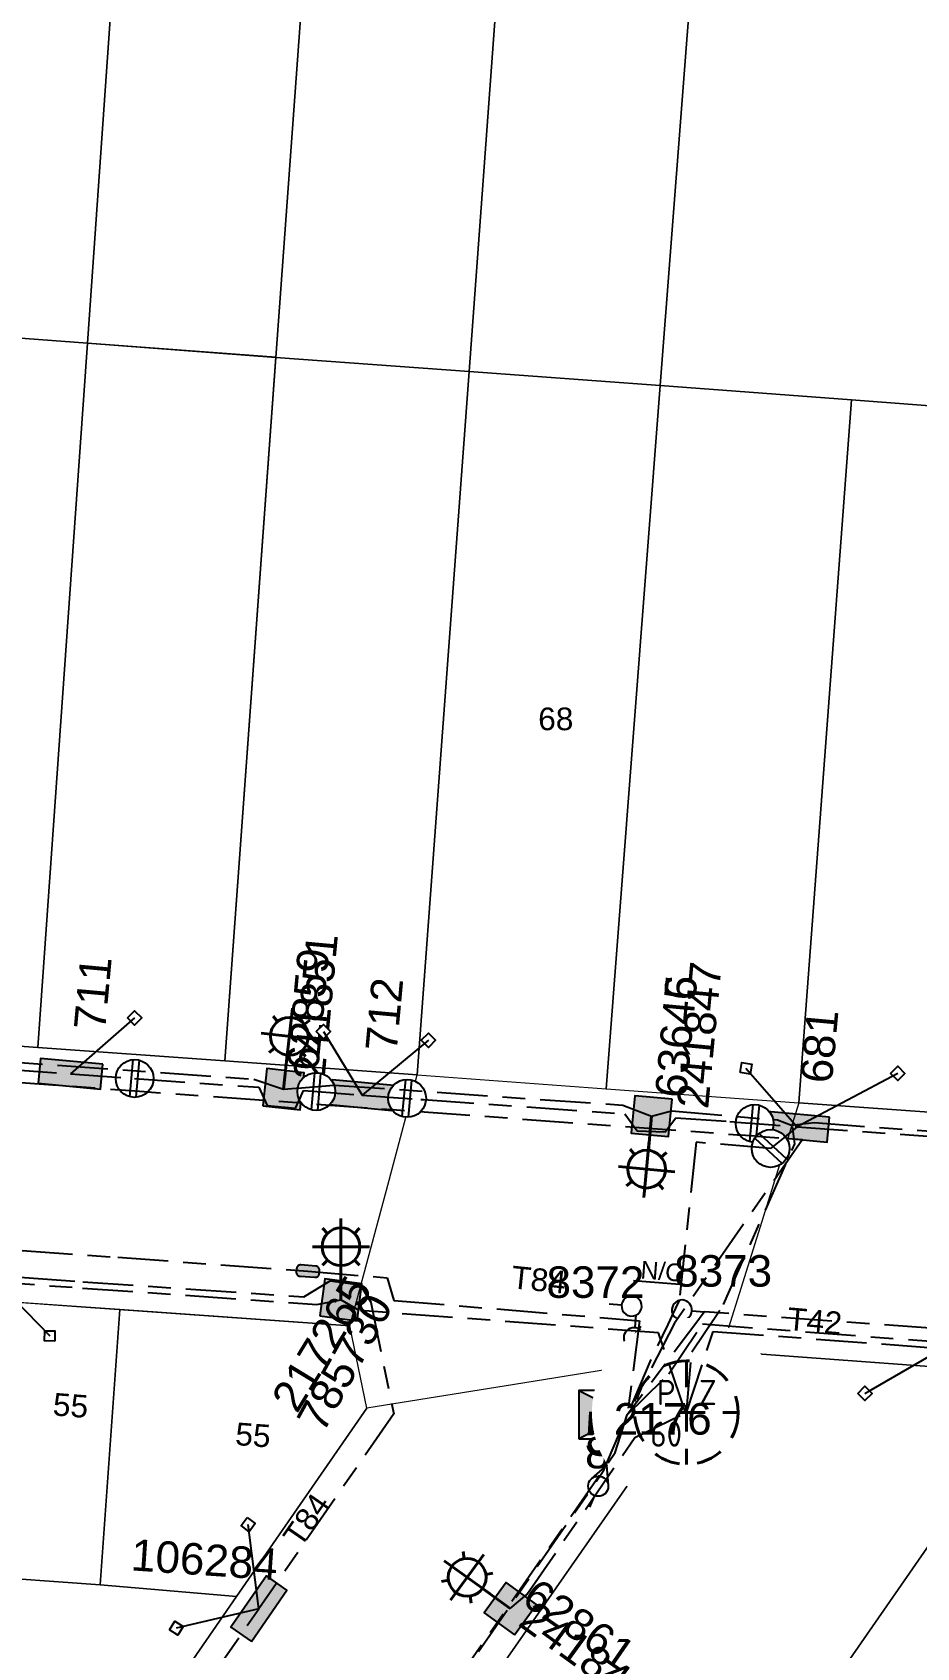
# Model space of a CAD drawing. Header units: metres. Extents: x 309980 to 311407, y 6249141 to 6251386.
# Drawn here: x 310479.3 to 310549.5, y 6249962 to 6250090.3 of the extents above; entities that cross this region are included whole.
import ezdxf
from ezdxf.enums import TextEntityAlignment as Align

# ---------------------------------------------------------------- set-up
doc = ezdxf.new("R2010")
doc.units = ezdxf.units.M
doc.linetypes.add('Cable Exist UG', pattern=[8.2, 4, -1.2, 1.8, -1.2])
doc.linetypes.add('Dash', pattern=[5, 3, -2])
doc.layers.get('0').update_dxf_attribs({"color": 6})
for name, color, linetype, lineweight in [('Cadastre Buildings_SP_EXT', 9, 'Continuous', 5), ('Cadastre Land Parcels_SP_EXT', 9, 'Continuous', 5), ('Cadastre Roads_SP_EXT', 9, 'Continuous', 5)]:
    doc.layers.add(name, color=color, linetype=linetype, lineweight=lineweight)
for name, color, linetype in [('Equip_HV_EXT', 7, 'Continuous'), ('Equip_LV_EXT', 7, 'Continuous'), ('Equip_SL_EXT', 7, 'Continuous'), ('Equip_SP_SL_EXT', 7, 'Continuous'), ('Mains_HV_EXT', 7, 'Continuous'), ('Mains_LV_EXT', 7, 'Continuous'), ('Mains_SL_EXT', 7, 'Continuous'), ('Services_SP_EXT', 7, 'Continuous'), ('Sub_SP_EXT', 7, 'Continuous'), ('SupportsUG_SP_LV_EXT', 7, 'Continuous'), ('SupportsUG_SP_LV_SL_EXT', 7, 'Continuous')]:
    doc.layers.add(name, color=color, linetype=linetype)
doc.styles.add('COLUMN_LABEL', font='arial.ttf')
doc.styles.add('iecARIAL', font='arial.ttf', dxfattribs={"height": 2})
doc.styles.add('IESYMBOL1', font='isocp.shx')
doc.styles.add('POLE_LABEL', font='arial.ttf')
doc.styles.add('SLCP_LABEL', font='arial.ttf', dxfattribs={"height": 3.5})
doc.styles.get("Standard").update_dxf_attribs({"font": 'arial.ttf'})
doc.styles.add('SWITCH_LABEL', font='arial.ttf', dxfattribs={"height": 2.5})

# ---------------------------------------------------------------- blocks, each defined once
blk = doc.blocks.new('SUB_PADMOUNT_EXT')
for points in [[(0, 0), (-3.84, 1.92), (-3.84, -1.92)], [(0, 0), (3.84, 1.92), (3.84, -1.92)]]:
    blk.add_hatch(color=256).paths.add_polyline_path(points)
for p, q in [((3.84, 1.92), (-3.84, -1.92)), ((-3.84, 1.92), (3.84, -1.92))]:
    blk.add_line(p, q)
blk.add_lwpolyline([(-3.84, -1.92), (3.84, -1.92), (3.84, 1.92), (-3.84, 1.92)], close=True)
for tag, height, flags, p in [('ASSET_NUM', 3.5, 8, (2, 2)), ('STREET_CODE', 0.2, 9, (1.5, 0)), ('CONSTRUCTED_VOLTAGE', 0.2, 9, (1.5, -0.2)), ('OPERATING_VOLTAGE', 0.2, 9, (1.5, -0.6)), ('ORIENTATION', 0.2, 9, (1.5, -0.8)), ('OWNED_BY', 0.2, 9, (1.5, -1)), ('OPERATED_BY', 0.2, 9, (1.5, -1.2)), ('NO_PHASES', 0.2, 9, (1.5, -0.4)), ('SECONDARY_VOLTAGE', 0.2, 9, (1.5, -1.6)), ('STATE', 0.2, 9, (1.5, -1.8)), ('SUBSTATION_TYPE', 0.2, 9, (1.5, -2.2)), ('MAINTAINED_BY', 0.2, 9, (1.5, -1.4)), ('PARENT', 0.2, 9, (1.5, -2)), ('USAGE', 0.2, 9, (1.5, -2.4)), ('LEGEND', 0.2, 9, (1.5, -2.6)), ('STREETNAME', 0.2, 9, (1.5, -3)), ('SUBURB', 0.2, 9, (1.5, -3.2)), ('Z', 0.2, 1, (1.5, -3.6)), ('LOCATION', 0.2, 9, (1.5, -2.8)), ('NOTES', 0.2, 9, (1.5, -3.4))]:
    blk.add_attdef(tag, text='', height=height, dxfattribs=dict(flags=flags)).set_placement(p, align=Align.MIDDLE_LEFT)
blk = doc.blocks.new('COLUMN_EXT')
blk.add_hatch(color=256).paths.add_polyline_path([(-1.49, 1.48), (-1.49, -1.49), (1.48, -1.49), (1.48, 1.48)])
blk.add_lwpolyline([(-1.49, -1.49), (1.48, -1.49), (1.48, 1.48), (-1.49, 1.48)], close=True)
for tag, height, style, flags, p in [('ASSET_NUM', 2.5, 'COLUMN_LABEL', 8, (2, 2)), ('STRUCTURE_PLANT_NUMBER', 0.2, 'POLE_LABEL', 9, (1.81, 0.03)), ('STREET_CODE', 0.2, 'COLUMN_LABEL', 9, (1.81, -0.2))]:
    blk.add_attdef(tag, text='', height=height, dxfattribs=dict(style=style, flags=flags)).set_placement(p, align=Align.MIDDLE_LEFT)
at = {"flags": 9}
for tag, p in [('COLUMN_TYPE', (1.81, -0.4)), ('OWNED_BY', (1.81, -0.6)), ('STATE', (1.81, -0.8)), ('USAGE', (1.81, -1)), ('LEGEND', (1.81, -1.2)), ('STREETNAME', (1.81, -1.6)), ('SUBURB', (1.81, -1.8)), ('LOCATION', (1.81, -1.4)), ('NOTES', (1.81, -2))]:
    blk.add_attdef(tag, text='', height=0.2, dxfattribs=at).set_placement(p, align=Align.MIDDLE_LEFT)
at = {"flags": 1}
blk.add_attdef('Z', (1.81, -2.35), '', height=0.2, dxfattribs=at)
blk = doc.blocks.new('PILLAR_EXT')
blk.add_hatch(color=256).paths.add_polyline_path([(-2.475, 0.99), (-2.475, -0.99), (2.475, -0.99), (2.475, 0.99)])
blk.add_lwpolyline([(-2.475, -0.99), (2.475, -0.99), (2.475, 0.99), (-2.475, 0.99)], close=True)
at = {"style": 'iecARIAL', "flags": 8}
blk.add_attdef('ASSET_NUM', (1.5, 3.5), '', height=2.5, dxfattribs=at)
for tag, p, flags in [('OWNED_BY', (0, -0.2), 9), ('STATE', (0, -0.4), 9), ('SUPPORT_TYPE', (0, -0.6), 9), ('USAGE', (0, -0.8), 9), ('LEGEND', (0, -1), 9), ('LOCATION', (0, -1.2), 9), ('NOTES', (0, -1.4), 9), ('STREETNAME', (0, -1.8), 9), ('SUBURB', (0, -2), 1), ('PARENT', (0, -1.6), 9)]:
    blk.add_attdef(tag, p, '', height=0.2, dxfattribs=dict(flags=flags))
blk = doc.blocks.new('SL_LANTERN_EXT')
at = {"lineweight": 40}
for p, q in [((0, 1.97), (0, 6.47)), ((-1.46, 5.68), (-1.06, 5.28)), ((1.46, 5.68), (1.06, 5.28)), ((-2.25, 4.22), (2.25, 4.22)), ((-1.46, 2.76), (-1.06, 3.16)), ((0, 0), (0, 2.72)), ((1.46, 2.76), (1.06, 3.16))]:
    blk.add_line(p, q, dxfattribs=at)
blk.add_circle((0, 4.22), 1.5, dxfattribs=at)
at = {"style": 'iecARIAL', "flags": 8}
blk.add_attdef('ASSET_NUM', (1.5, 1.5), '', height=2.5, dxfattribs=at)
for tag, p, height, flags in [('CONSTRUCTED_VOLTAGE', (0.98, -0.65), 0.2, 9), ('CONTROL_TYPE', (0.98, -0.85), 0.2, 9), ('LANTERN_PURPOSE', (0.98, -1.05), 0.2, 9), ('LANTERN_TYPE', (0.98, -1.25), 0.2, 9), ('NO_PHASES', (0.98, -1.45), 0.2, 9), ('LNUMBER', (2.18, -3.25), 2.5, 8), ('OPERATING_VOLTAGE', (0.98, -1.65), 0.2, 9), ('ORIENTATION', (0.98, -1.85), 0.2, 9), ('OWNED_BY', (0.98, -2.05), 0.2, 9), ('STATE', (0.98, -2.25), 0.2, 9), ('USAGE', (0.98, -2.45), 0.2, 9), ('CEXIST', (0.98, -2.65), 0.2, 9), ('CNEW', (0.98, -2.85), 0.2, 9), ('CNUMBER', (0.98, -3.05), 0.2, 9), ('CREMOVE', (0.98, -3.25), 0.2, 9), ('CREPLACE', (0.98, -3.45), 0.2, 9), ('LKINGHEIGHT', (0.98, -3.65), 0.2, 9), ('LBRACKET', (0.98, -3.85), 0.2, 9), ('LBRACKETVOCAB', (0.98, -4.05), 0.2, 9), ('LCATEGORY', (0.98, -4.25), 0.2, 9), ('LCHARGE1', (0.98, -4.45), 0.2, 9), ('LCHARGE1PERCENT', (0.98, -4.65), 0.2, 9), ('LCHARGE2', (0.98, -4.85), 0.2, 9), ('LCHARGE2PERCENT', (0.98, -5.05), 0.2, 9), ('LCHARGE3', (0.98, -5.25), 0.2, 9), ('LCHARGE3PERCENT', (0.98, -5.45), 0.2, 9), ('LEXIST', (0.98, -5.65), 0.2, 9), ('LLAMP', (0.98, -5.85), 0.2, 9), ('LLAMPVOCAB', (0.98, -6.05), 0.2, 9), ('LMAST', (0.98, -6.25), 0.2, 9), ('LMASTVOCAB', (0.98, -6.45), 0.2, 9), ('LNEW', (0.98, -6.65), 0.2, 9), ('LANTNUMBER', (0.98, -6.85), 0.2, 9), ('LOUTREACH', (0.98, -7.25), 0.2, 9), ('LOUTREACHVOCAB', (0.98, -7.45), 0.2, 9), ('LRATECODE', (0.98, -7.65), 0.2, 9), ('LREMOVE', (0.98, -7.85), 0.2, 9), ('LREPLACE', (0.98, -8.05), 0.2, 9), ('LTYPE', (0.98, -8.25), 0.2, 9), ('LTYPEVOCAB', (0.98, -8.45), 0.2, 9), ('LEGEND', (0.98, -8.65), 0.2, 9), ('LOCATION', (0.98, -8.85), 0.2, 9), ('NOTES', (0.98, -9.05), 0.2, 9), ('STREETNAME', (0.98, -9.25), 0.2, 9), ('SUBURB', (0.98, -9.45), 0.2, 1)]:
    blk.add_attdef(tag, p, '', height=height, dxfattribs=dict(flags=flags))
blk = doc.blocks.new('CCP_EXT')
at = {"flags": 9}
for tag, p in [('STATE', (0, -1.8)), ('LEGEND', (0, -1.4)), ('LIFE_SUPPORT', (0, -1.6)), ('NOTES', (0, -2))]:
    blk.add_attdef(tag, text='', height=0.2, dxfattribs=at).set_placement(p, align=Align.MIDDLE_LEFT)
blk.add_wipeout([(0, 0.57), (0.57, 0), (0, -0.57), (-0.57, 0)])
blk.add_lwpolyline([(-0.57, 0), (0, 0.57), (0.57, 0), (0, -0.57), (-0.57, 0)])
at = {"flags": 1}
blk.add_attdef('Z', (0, 0), '', height=0.2, dxfattribs=at)
at = {"flags": 9}
for tag, p in [('CCP_TYPE', (0, 0)), ('CONSTRUCTED_VOLTAGE', (0, -0.2)), ('OPERATING_VOLTAGE', (0, -0.6)), ('ORIENTATION', (0, -0.8)), ('OWNED_BY', (0, -1)), ('NO_PHASES', (0, -0.4)), ('USAGE', (0, -1.2))]:
    blk.add_attdef(tag, text='', height=0.2, dxfattribs=at).set_placement(p, align=Align.MIDDLE_LEFT)
blk = doc.blocks.new('LV_STJ_EXT')
h = blk.add_hatch(color=256)
edge = h.paths.add_edge_path()
edge.add_ellipse((-0.59, 0.13), major_axis=(0.226, 0.226), ratio=1, start_angle=45, end_angle=135)
edge.add_line((-0.91, 0.13), (-0.91, -0.13))
edge.add_ellipse((-0.59, -0.13), major_axis=(0.226, 0.226), ratio=1, start_angle=135, end_angle=225)
edge.add_line((-0.59, -0.45), (0.59, -0.45))
edge.add_ellipse((0.59, -0.13), major_axis=(-0.226, 0.226), ratio=1, start_angle=135, end_angle=225)
edge.add_line((0.91, -0.13), (0.91, 0.13))
edge.add_ellipse((0.59, 0.13), major_axis=(-0.226, 0.226), ratio=1, start_angle=225, end_angle=315)
edge.add_line((0.59, 0.45), (-0.59, 0.45))
blk.add_lwpolyline([(-0.91, 0.13), (-0.91, -0.13, 0.414214), (-0.59, -0.45), (0.59, -0.45, 0.414214), (0.91, -0.13), (0.91, 0.13, 0.414214), (0.59, 0.45), (-0.59, 0.45, 0.414214)], format="xyb", close=True)
at = {"flags": 1}
blk.add_attdef('Z', (0, 0), '', height=0.2, dxfattribs=at)
at = {"flags": 9}
for tag, p in [('ORIENTATION', (0, 0)), ('USAGE', (0, -0.2)), ('LEGEND', (0, -0.4)), ('NOTES', (0, -0.6))]:
    blk.add_attdef(tag, text='', height=0.2, dxfattribs=at).set_placement(p, align=Align.MIDDLE_LEFT)
blk = doc.blocks.new('LV_UG_LINKS_CLOSED_EXT')
blk.add_wipeout([(-1.06, 1.06), (-1.18, 0.92), (-1.29, 0.76), (-1.37, 0.59), (-1.43, 0.42), (-1.48, 0.23), (-1.49, 0.05), (-1.49, -0.14), (-1.46, -0.33), (-1.41, -0.51), (-1.33, -0.68), (-1.24, -0.84), (-1.12, -0.99), (-0.99, -1.12), (-0.84, -1.24), (-0.68, -1.33), (-0.51, -1.41), (-0.33, -1.46), (-0.14, -1.49), (0.05, -1.49), (0.23, -1.48), (0.42, -1.43), (0.59, -1.37), (0.76, -1.29), (0.92, -1.18), (1.06, -1.06), (1.18, -0.92), (1.29, -0.76), (1.37, -0.59), (1.43, -0.42), (1.48, -0.23), (1.49, -0.05), (1.49, 0.14), (1.46, 0.33), (1.41, 0.51), (1.33, 0.68), (1.24, 0.84), (1.12, 0.99), (0.99, 1.12), (0.84, 1.24), (0.68, 1.33), (0.51, 1.41), (0.33, 1.46), (0.14, 1.49), (-0.05, 1.49), (-0.23, 1.48), (-0.42, 1.43), (-0.59, 1.37), (-0.76, 1.29), (-0.92, 1.18)])
for p, q in [((-0.25, -1.48), (-0.25, 1.48)), ((0.25, -1.48), (0.25, 1.48))]:
    blk.add_line(p, q)
blk.add_circle((0, 0), 1.5)
at = {"flags": 9}
for tag, p in [('ACTUAL_STATUS', (0, 0)), ('CONSTRUCTED_VOLTAGE', (0, -0.2)), ('OPERATING_VOLTAGE', (0, -0.6)), ('ORIENTATION', (0, -0.8)), ('STATE', (0, -1)), ('SWITCH_TYPE', (0, -1.2)), ('NO_PHASES', (0, -0.4)), ('USAGE', (0, -1.4)), ('NOTES', (0, -1.6))]:
    blk.add_attdef(tag, text='', height=0.2, dxfattribs=at).set_placement(p, align=Align.MIDDLE_LEFT)
at = {"flags": 1}
blk.add_attdef('Z', (0, 0), '', height=0.2, dxfattribs=at)
blk = doc.blocks.new('LV_UG_DFUSE_CLOSED_EXT')
for points in [[(1, 0), (0, 0)], [(5.04, 0.73), (2.16, -0.72)], [(5.05, -0.71), (2.16, 0.72)], [(6.2, 0.01), (7.2, 0.01)]]:
    blk.add_lwpolyline(points)
for centre in [(1.8, 0), (5.4, 0.01)]:
    blk.add_circle(centre, 0.8)
at = {"flags": 9}
for tag, p in [('ACTUAL_STATUS', (0, 0)), ('CONSTRUCTED_VOLTAGE', (0, -0.2)), ('OPERATING_VOLTAGE', (0, -0.6)), ('ORIENTATION', (0, -0.8)), ('STATE', (0, -1)), ('SWITCH_TYPE', (0, -1.2)), ('NO_PHASES', (0, -0.4)), ('USAGE', (0, -1.4)), ('NOTES', (0, -1.6))]:
    blk.add_attdef(tag, text='', height=0.2, dxfattribs=at).set_placement(p, align=Align.MIDDLE_LEFT)
at = {"flags": 1}
blk.add_attdef('Z', (0, 0), '', height=0.2, dxfattribs=at)
blk = doc.blocks.new('SWG_HOLEC_SU_EXT')
blk.add_line((1.8, -2), (5.8, -2))
for points in [[(1, 0), (0, 0)], [(6.6, 0), (7.6, 0)]]:
    blk.add_lwpolyline(points)
for points in [[(1.8, -0.8, 1), (1.8, 0.8, 1)], [(5.8, -0.8, 1), (5.8, 0.8, 1)]]:
    blk.add_lwpolyline(points, format="xyb", close=True)
at = {"style": 'SWITCH_LABEL', "flags": 8}
blk.add_attdef('ASSET_NUM', text='', height=2.5, rotation=179.9544, dxfattribs=at).set_placement((-2.4, 0), align=Align.MIDDLE_LEFT)
at = {"flags": 1}
blk.add_attdef('Z', (0, 0), '', height=0.2, dxfattribs=at)
at = {"flags": 9}
for tag, p in [('ACTUAL_STATUS', (0, -0.4)), ('CONSTRUCTED_VOLTAGE', (0, -0.6)), ('OPERATING_VOLTAGE', (0, -1)), ('ORIENTATION', (0, -1.2)), ('NO_PHASES', (0, -0.8)), ('OWNED_BY', (0, -1.4)), ('STATE', (0, -1.8)), ('SWITCH_TYPE', (0, -2)), ('STREETNAME', (0, -2.6)), ('PARENT', (0, -1.6)), ('USAGE', (0, -2.2)), ('LOCATION', (0, -2.4)), ('SUBURB', (0, -2.8)), ('NOTES', (0, -3))]:
    blk.add_attdef(tag, text='', height=0.2, dxfattribs=at).set_placement(p, align=Align.MIDDLE_LEFT)
at = {"style": 'SWITCH_LABEL', "flags": 9}
blk.add_attdef('STREET_CODE', text='', height=0.2, dxfattribs=at).set_placement((0, -0.2), align=Align.MIDDLE_LEFT)
blk = doc.blocks.new('SWG_HOLEC_SU_NO_EXT')
blk.add_line((1.8, -2), (5.8, -2))
for points in [[(1, 0), (0, 0)], [(6.6, 0), (7.6, 0)]]:
    blk.add_lwpolyline(points)
for points in [[(1.8, -0.8, 1), (1.8, 0.8, 1)], [(5.8, -0.8, 1), (5.8, 0.8, 1)]]:
    blk.add_lwpolyline(points, format="xyb", close=True)
at = {"insert": (5.31, -3.64), "char_height": 1.4, "width": 3.8863, "attachment_point": 1, "rotation": 180}
blk.add_mtext('{\\fArial|b0|i0|c0|p34;N/O}', dxfattribs=at)
at = {"style": 'SWITCH_LABEL', "flags": 8}
blk.add_attdef('ASSET_NUM', text='', height=2.5, rotation=179.9544, dxfattribs=at).set_placement((-2.4, 0), align=Align.MIDDLE_LEFT)
at = {"flags": 1}
blk.add_attdef('Z', (0, 0), '', height=0.2, dxfattribs=at)
at = {"flags": 9}
for tag, p in [('ACTUAL_STATUS', (0, -0.4)), ('CONSTRUCTED_VOLTAGE', (0, -0.6)), ('OPERATING_VOLTAGE', (0, -1)), ('ORIENTATION', (0, -1.2)), ('NO_PHASES', (0, -0.8)), ('OWNED_BY', (0, -1.4)), ('STATE', (0, -1.8)), ('SWITCH_TYPE', (0, -2)), ('STREETNAME', (0, -2.6)), ('PARENT', (0, -1.6)), ('USAGE', (0, -2.2)), ('LOCATION', (0, -2.4)), ('SUBURB', (0, -2.8)), ('NOTES', (0, -3))]:
    blk.add_attdef(tag, text='', height=0.2, dxfattribs=at).set_placement(p, align=Align.MIDDLE_LEFT)
at = {"style": 'SWITCH_LABEL', "flags": 9}
blk.add_attdef('STREET_CODE', text='', height=0.2, dxfattribs=at).set_placement((0, -0.2), align=Align.MIDDLE_LEFT)
blk = doc.blocks.new('SLCP_ZELL_EXT')
blk.add_wipeout([(-0.24, 7.5), (-0.71, 7.47), (-1.17, 7.41), (-1.64, 7.32), (-2.09, 7.21), (-2.54, 7.06), (-2.98, 6.89), (-3.41, 6.69), (-3.82, 6.46), (-4.22, 6.21), (-4.6, 5.93), (-4.96, 5.63), (-5.31, 5.31), (-5.63, 4.96), (-5.93, 4.6), (-6.21, 4.22), (-6.46, 3.82), (-6.69, 3.41), (-6.89, 2.98), (-7.06, 2.54), (-7.21, 2.09), (-7.32, 1.64), (-7.41, 1.17), (-7.47, 0.71), (-7.5, 0.24), (-7.5, -0.24), (-7.47, -0.71), (-7.41, -1.17), (-7.32, -1.64), (-7.21, -2.09), (-7.06, -2.54), (-6.89, -2.98), (-6.69, -3.41), (-6.46, -3.82), (-6.21, -4.22), (-5.93, -4.6), (-5.63, -4.96), (-5.31, -5.31), (-4.96, -5.63), (-4.6, -5.93), (-4.22, -6.21), (-3.82, -6.46), (-3.41, -6.69), (-2.98, -6.89), (-2.54, -7.06), (-2.09, -7.21), (-1.64, -7.32), (-1.17, -7.41), (-0.71, -7.47), (-0.24, -7.5), (0.24, -7.5), (0.71, -7.47), (1.17, -7.41), (1.64, -7.32), (2.09, -7.21), (2.54, -7.06), (2.98, -6.89), (3.41, -6.69), (3.82, -6.46), (4.22, -6.21), (4.6, -5.93), (4.96, -5.63), (5.31, -5.31), (5.63, -4.96), (5.93, -4.6), (6.21, -4.22), (6.46, -3.82), (6.69, -3.41), (6.89, -2.98), (7.06, -2.54), (7.21, -2.09), (7.32, -1.64), (7.41, -1.17), (7.47, -0.71), (7.5, -0.24), (7.5, 0.24), (7.47, 0.71), (7.41, 1.17), (7.32, 1.64), (7.21, 2.09), (7.06, 2.54), (6.89, 2.98), (6.69, 3.41), (6.46, 3.82), (6.21, 4.22), (5.93, 4.6), (5.63, 4.96), (5.31, 5.31), (4.96, 5.63), (4.6, 5.93), (4.22, 6.21), (3.82, 6.46), (3.41, 6.69), (2.98, 6.89), (2.54, 7.06), (2.09, 7.21), (1.64, 7.32), (1.17, 7.41), (0.71, 7.47), (0.24, 7.5)])
at = {"linetype": 'Dash', "lineweight": 40, "ltscale": 0.7}
for p, q in [((0, 4.11), (0, -4.11)), ((-4.11, 0), (4.11, 0))]:
    blk.add_line(p, q, dxfattribs=at)
blk.add_circle((0, 0), 4.11, dxfattribs=at)
at = {"lineweight": 40, "style": 'IESYMBOL1'}
for s, p in [('P', (-1.6, 0)), ('Z', (1.7, 0)), ('60', (-1.61, -3.31))]:
    blk.add_text(s, height=2, dxfattribs=at).set_placement(p, align=Align.BOTTOM_CENTER)
at = {"style": 'SLCP_LABEL'}
for tag, height, flags, p in [('ASSET_NUM', 2.5, 8, (2, 2)), ('STREET_CODE', 0.2, 9, (0, -0.2))]:
    blk.add_attdef(tag, text='', height=height, dxfattribs=dict(at, flags=flags)).set_placement(p, align=Align.MIDDLE_LEFT)
at = {"flags": 1}
blk.add_attdef('Z', (0, 0), '', height=0.2, dxfattribs=at)
at = {"flags": 9}
for tag, p in [('CONSTRUCTED_VOLTAGE', (0, -0.4)), ('CONTROL_TYPE', (0, -0.6)), ('OPERATING_VOLTAGE', (0, -1)), ('ORIENTATION', (0, -1.2)), ('NO_PHASES', (0, -0.8)), ('OWNED_BY', (0, -1.4)), ('STATE', (0, -2)), ('USAGE', (0, -1.6)), ('LOCATION', (0, -1.8)), ('NOTES', (0, -2.2))]:
    blk.add_attdef(tag, text='', height=0.2, dxfattribs=at).set_placement(p, align=Align.MIDDLE_LEFT)

msp = doc.modelspace()

# ---------------------------------------------------------------- linework, layer by layer
at = {"layer": 'Cadastre Buildings_SP_EXT', "linetype": 'Continuous'}
for points in [[(310518.05, 6250118.98), (310502.68, 6250120.11), (310498.63, 6250064.46), (310513.97, 6250063.33), (310518.05, 6250118.98)], [(310533.41, 6250117.86), (310518.05, 6250118.98), (310513.97, 6250063.33), (310529.13, 6250062.22), (310533.41, 6250117.86)], [(310529.13, 6250062.22), (310544.31, 6250061.09), (310559.54, 6250059.94), (310563.81, 6250115.62), (310548.46, 6250116.75), (310533.41, 6250117.86), (310529.13, 6250062.22)]]:
    msp.add_lwpolyline(points, close=True, dxfattribs=at)
at = {"layer": 'Cadastre Land Parcels_SP_EXT', "linetype": 'Continuous'}
for points in [[(310468.44, 6250066.72), (310483.67, 6250065.59), (310487.56, 6250121.22), (310472.39, 6250122.34), (310468.44, 6250066.72)], [(310502.68, 6250120.11), (310487.56, 6250121.22), (310483.67, 6250065.59), (310498.63, 6250064.46), (310502.68, 6250120.11)], [(310483.67, 6250065.59), (310468.44, 6250066.72), (310464.48, 6250010.79), (310479.75, 6250009.68), (310483.67, 6250065.59)], [(310529.13, 6250062.22), (310513.97, 6250063.33), (310509.85, 6250007.49), (310524.85, 6250006.39), (310529.13, 6250062.22)], [(310486.25, 6249988.86), (310483.17, 6249989.08), (310475.93, 6249989.59), (310474.37, 6249967.75), (310484.68, 6249967.01), (310486.25, 6249988.86)], [(310505.86, 6249981.02), (310504.51, 6249987.57), (310486.25, 6249988.86), (310484.68, 6249967.01), (310495.51, 6249966.08), (310505.86, 6249981.02)], [(310495.51, 6249966.08), (310484.68, 6249967.01), (310474.37, 6249967.75), (310466.04, 6249968.35), (310465.44, 6249959.41), (310467.4, 6249959.27), (310489.62, 6249957.56), (310495.51, 6249966.08)]]:
    msp.add_lwpolyline(points, close=True, dxfattribs=at)
at = {"layer": 'Mains_LV_EXT', "linetype": 'Cable Exist UG'}
for points in [[(310477.22, 6250007.95), (310482.33, 6250007.58)], [(310475.99, 6249991.59), (310478.5, 6249993.55), (310478.5, 6249993.55), (310486.09, 6249993.01), (310501.17, 6249991.91)]]:
    msp.add_lwpolyline(points, dxfattribs=at)
at = {"layer": 'Mains_SL_EXT', "linetype": 'Cable Exist UG'}
msp.add_lwpolyline([(310465.36, 6249994.47), (310467.25, 6249991.73), (310467.25, 6249991.73), (310474.47, 6249991.19), (310475.47, 6249991.12), (310475.47, 6249991.12), (310483.28, 6249990.57), (310501.88, 6249989.26), (310503.8, 6249989.63)], dxfattribs=at)

# ---------------------------------------------------------------- block references
at = {"layer": 'Equip_HV_EXT'}
ref = msp.add_blockref('SWG_HOLEC_SU_EXT', (310530.28, 6249987.79), dxfattribs=dict(at, rotation=234.0653317611535))
ref.add_attrib('ASSET_NUM', '8372', dxfattribs={"layer": '0', "height": 2.5, "style": 'SWITCH_LABEL'}).set_placement((310527.88, 6249989.04), align=Align.BOTTOM_RIGHT)
ref = msp.add_blockref('SWG_HOLEC_SU_NO_EXT', (310532.65, 6249988.68), dxfattribs=dict(at, rotation=175.4333418582847))
ref.add_attrib('ASSET_NUM', '8373', dxfattribs={"layer": '0', "height": 2.5, "style": 'SWITCH_LABEL'}).set_placement((310530.25, 6249989.93), align=Align.BOTTOM_LEFT)
ref = msp.add_blockref('SWG_HOLEC_SU_EXT', (310525.57, 6249977.5), dxfattribs=dict(at, rotation=54.07675710694657))
ref.add_attrib('ASSET_NUM', '8374', dxfattribs={"layer": '0', "height": 2.5, "style": 'SWITCH_LABEL'}).set_placement((310523.17, 6249978.75), align=Align.TOP_LEFT)
at = {"layer": 'Equip_LV_EXT'}
for name, p, rotation in [('LV_STJ_EXT', (310501.17, 6249991.91), 175.9858243652897), ('LV_UG_DFUSE_CLOSED_EXT', (310526.6, 6249981.26), 84.89326456649417), ('LV_UG_DFUSE_CLOSED_EXT', (310526.84, 6249981.22), 66.37609604799621), ('LV_UG_DFUSE_CLOSED_EXT', (310527.08, 6249981.03), 44.42841646794575), ('LV_UG_DFUSE_CLOSED_EXT', (310526.26, 6249979.83), 247.6569938242552)]:
    msp.add_blockref(name, p, dxfattribs=dict(at, rotation=rotation))
at = {"layer": 'Equip_SP_SL_EXT'}
ref = msp.add_blockref('SL_LANTERN_EXT', (310499.24, 6250006.36), dxfattribs=dict(at, rotation=353.6905614763149))
ref.add_attrib('ASSET_NUM', '62859', dxfattribs={"layer": '0', "height": 2.5, "rotation": 84.6963, "style": 'iecARIAL'}).set_placement((310500.74, 6250007.86), align=Align.MIDDLE_LEFT)
ref = msp.add_blockref('SL_LANTERN_EXT', (310528.45, 6250004.21), dxfattribs=dict(at, rotation=174.6421235764775))
ref.add_attrib('ASSET_NUM', '63646', dxfattribs={"layer": '0', "height": 2.5, "rotation": 84.6641, "style": 'iecARIAL'}).set_placement((310529.95, 6250005.71), align=Align.MIDDLE_LEFT)
ref = msp.add_blockref('SL_LANTERN_EXT', (310528.45, 6250004.21), dxfattribs=dict(at, rotation=174.6421235764775))
ref.add_attrib('ASSET_NUM', '63645', dxfattribs={"layer": '0', "height": 2.5, "rotation": 84.6641, "style": 'iecARIAL'}).set_placement((310529.95, 6250005.71), align=Align.MIDDLE_LEFT)
ref = msp.add_blockref('SL_LANTERN_EXT', (310503.8, 6249989.63), dxfattribs=at)
ref.add_attrib('ASSET_NUM', '217265', dxfattribs={"layer": '0', "height": 2.5, "rotation": 58.6458, "style": 'iecARIAL'}).set_placement((310505.3, 6249991.13), align=Align.MIDDLE_RIGHT)
ref = msp.add_blockref('SL_LANTERN_EXT', (310517.23, 6249965.12), dxfattribs=dict(at, rotation=54.03273939697138))
ref.add_attrib('ASSET_NUM', '62861', dxfattribs={"layer": '0', "height": 2.5, "rotation": 325.2684, "style": 'iecARIAL'}).set_placement((310518.73, 6249966.62), align=Align.MIDDLE_LEFT)
at = {"layer": 'Services_SP_EXT'}
for p in [(310487.42, 6250012.02), (310547.99, 6250007.61), (310545.39, 6249982.2)]:
    msp.add_blockref('CCP_EXT', p, dxfattribs=at)
at = {"layer": 'Services_SP_EXT', "rotation": 34.54315064668101}
msp.add_blockref('CCP_EXT', (310535.95, 6250008.01), dxfattribs=at)
at = {"layer": 'Sub_SP_EXT'}
ref = msp.add_blockref('SUB_PADMOUNT_EXT', (310526.52, 6249980.51), dxfattribs=at)
ref.add_attrib('ASSET_NUM', '5677', dxfattribs={"layer": '0', "height": 3.5}).set_placement((310528.52, 6249980.76), align=Align.TOP_CENTER)
at = {"layer": 'SupportsUG_SP_LV_EXT'}
ref = msp.add_blockref('PILLAR_EXT', (310482.33, 6250007.58), dxfattribs=dict(at, rotation=174.6402228117288))
ref.add_attrib('ASSET_NUM', '711', dxfattribs={"layer": '0', "height": 2.5, "rotation": 84.7516, "style": 'iecARIAL'}).set_placement((310483.83, 6250011.08), align=Align.MIDDLE_LEFT)
ref = msp.add_blockref('PILLAR_EXT', (310505.47, 6250005.89), dxfattribs=dict(at, rotation=174.6426237777272))
ref.add_attrib('ASSET_NUM', '712', dxfattribs={"layer": '0', "height": 2.5, "rotation": 84.7489, "style": 'iecARIAL'}).set_placement((310506.97, 6250009.39), align=Align.MIDDLE_LEFT)
ref = msp.add_blockref('PILLAR_EXT', (310540.01, 6250003.37), dxfattribs=dict(at, rotation=174.6421235764775))
ref.add_attrib('ASSET_NUM', '681', dxfattribs={"layer": '0', "height": 2.5, "rotation": 84.7504, "style": 'iecARIAL'}).set_placement((310541.51, 6250006.87), align=Align.MIDDLE_LEFT)
ref = msp.add_blockref('PILLAR_EXT', (310497.28, 6249965.11), dxfattribs=dict(at, rotation=55.30899277832893))
ref.add_attrib('ASSET_NUM', '106284', dxfattribs={"layer": '0', "height": 2.5, "rotation": 356.0933, "style": 'iecARIAL'}).set_placement((310498.78, 6249968.61), align=Align.MIDDLE_RIGHT)
at = {"layer": 'SupportsUG_SP_LV_SL_EXT'}
ref = msp.add_blockref('COLUMN_EXT', (310499.24, 6250006.36), dxfattribs=dict(at, rotation=353.6905614763149))
ref.add_attrib('ASSET_NUM', '241851', dxfattribs={"layer": '0', "height": 2.5, "rotation": 84.6963, "style": 'COLUMN_LABEL'}).set_placement((310501.24, 6250007.11), align=Align.MIDDLE_LEFT)
ref = msp.add_blockref('COLUMN_EXT', (310528.45, 6250004.21), dxfattribs=dict(at, rotation=174.6421235764775))
ref.add_attrib('ASSET_NUM', '241847', dxfattribs={"layer": '0', "height": 2.5, "rotation": 84.6641, "style": 'COLUMN_LABEL'}).set_placement((310530.45, 6250004.97), align=Align.TOP_LEFT)
ref = msp.add_blockref('COLUMN_EXT', (310503.8, 6249989.63), dxfattribs=dict(at, rotation=352.4350883574666))
ref.add_attrib('ASSET_NUM', '785730', dxfattribs={"layer": '0', "height": 2.5, "rotation": 61.2087, "style": 'COLUMN_LABEL'}).set_placement((310505.8, 6249990.38), align=Align.TOP_RIGHT)
ref = msp.add_blockref('COLUMN_EXT', (310517.23, 6249965.12), dxfattribs=dict(at, rotation=54.03273939697138))
ref.add_attrib('ASSET_NUM', '241849', dxfattribs={"layer": '0', "height": 2.5, "rotation": 323.9967, "style": 'COLUMN_LABEL'}).set_placement((310519.23, 6249965.87), align=Align.TOP_LEFT)

# ---------------------------------------------------------------- texts
at = {"layer": 'Cadastre Land Parcels_SP_EXT'}
msp.add_text('68', height=1.8, dxfattribs=at).set_placement((310519.45, 6250034.86))
for rotation, p in [(355.6406, (310480.88, 6249980.46)), (355.6832, (310495.36, 6249978.11))]:
    msp.add_text('55', height=1.8, rotation=rotation, dxfattribs=at).set_placement(p)
at = {"layer": 'Mains_LV_EXT'}
for s, rotation, p in [('T84', 354.0698, (310517.25, 6249990.56)), ('T42', 354.8291, (310539.16, 6249987.25)), ('T84', 55.309, (310500.57, 6249969.87))]:
    msp.add_text(s, height=1.8, rotation=rotation, dxfattribs=at).set_placement(p)

# ---------------------------------------------------------------- next in the draw order: linework, layer by layer
at = {"layer": 'Cadastre Buildings_SP_EXT', "linetype": 'Continuous'}
for points in [[(310498.63, 6250064.47), (310483.67, 6250065.59), (310479.75, 6250009.68), (310494.57, 6250008.6), (310498.63, 6250064.47)], [(310544.31, 6250061.09), (310529.13, 6250062.22), (310524.85, 6250006.39), (310540.15, 6250005.28), (310544.31, 6250061.09)], [(310559.54, 6250059.94), (310544.31, 6250061.09), (310540.15, 6250005.28), (310555.27, 6250004.18), (310559.54, 6250059.94)], [(310559.81, 6249983.66), (310533.98, 6249985.56), (310511.01, 6249952.6), (310529.44, 6249939.85), (310559.81, 6249983.66)], [(310583.26, 6249981.91), (310571.45, 6249982.79), (310559.81, 6249983.66), (310529.44, 6249939.85), (310515.05, 6249918.95), (310523.35, 6249913.12), (310531.58, 6249907.37), (310583.26, 6249981.91)]]:
    msp.add_lwpolyline(points, close=True, dxfattribs=at)
at = {"layer": 'Cadastre Roads_SP_EXT', "linetype": 'Continuous'}
msp.add_lwpolyline([(310555.27, 6250004.18), (310540.15, 6250005.28), (310537.47, 6249996.7), (310535.41, 6249990.12), (310533.98, 6249985.56), (310559.81, 6249983.66), (310571.45, 6249982.79), (310583.26, 6249981.91), (310594.79, 6249981.07), (310606.64, 6249980.22), (310624.06, 6249978.91), (310627.64, 6249978.66), (310633.51, 6249978.25), (310634.22, 6249987.6), (310634.57, 6249992.14), (310635.04, 6249998.43), (310631.21, 6249998.65), (310629.96, 6249998.74), (310622.23, 6249999.3), (310616.02, 6249999.76), (310600.89, 6250000.85), (310585.67, 6250001.96), (310570.53, 6250003.07), (310555.27, 6250004.18)], close=True, dxfattribs=at)
at = {"layer": 'Services_SP_EXT'}
msp.add_lwpolyline([(310545.39, 6249982.2), (310552.34, 6249986.21)], dxfattribs=at)

# ---------------------------------------------------------------- next in the draw order: block references
for p in [(310502.41, 6250010.93), (310510.74, 6250010.24)]:
    msp.add_blockref('CCP_EXT', p, dxfattribs=at)
for p, rotation in [((310480.68, 6249986.77), 134.1238981807194), ((310496.43, 6249971.79), 277.3089928089099), ((310490.73, 6249963.56), 13.30899283894834)]:
    msp.add_blockref('CCP_EXT', p, dxfattribs=dict(at, rotation=rotation))

# ---------------------------------------------------------------- next in the draw order: linework, layer by layer
at = {"layer": 'Cadastre Buildings_SP_EXT', "linetype": 'Continuous'}
msp.add_lwpolyline([(310509.85, 6250007.49), (310513.97, 6250063.33), (310498.63, 6250064.46), (310494.57, 6250008.6), (310509.85, 6250007.49)], close=True, dxfattribs=at)
at = {"layer": 'Cadastre Roads_SP_EXT', "linetype": 'Continuous'}
msp.add_lwpolyline([(310409.5, 6249994.52), (310430.88, 6249992.92), (310452.62, 6249991.3), (310474.36, 6249989.7), (310483.17, 6249989.08), (310504.51, 6249987.57), (310505.03, 6249989.51), (310507.4, 6249998.35), (310509.85, 6250007.49), (310494.57, 6250008.6), (310479.75, 6250009.68), (310464.48, 6250010.79), (310449.27, 6250011.9), (310434.23, 6250013), (310418.99, 6250014.11), (310403.71, 6250015.22)], dxfattribs=at)
msp.add_lwpolyline([(310473.36, 6249898.67), (310479.19, 6249906.98), (310484.94, 6249915.2), (310490.57, 6249923.28), (310496.51, 6249931.81), (310511.01, 6249952.6), (310533.98, 6249985.56), (310517.57, 6249982.91), (310505.86, 6249981.02), (310495.51, 6249966.08), (310489.62, 6249957.56), (310483.97, 6249949.4), (310482.14, 6249946.74), (310479.89, 6249943.5), (310449.73, 6249899.87), (310457.44, 6249895.8), (310467.62, 6249890.43), (310473.36, 6249898.67)], close=True, dxfattribs=at)
at = {"layer": 'Mains_LV_EXT', "linetype": 'Cable Exist UG'}
for points in [[(310475.99, 6249991.59), (310478.69, 6249991.4), (310478.69, 6249991.4), (310483.31, 6249991.07), (310500.84, 6249989.87), (310502.95, 6249991.13), (310505.33, 6249990.83), (310506.16, 6249989.46), (310507.99, 6249980.58), (310497.28, 6249965.11)], [(310484.07, 6249946.02), (310497.28, 6249965.11)]]:
    msp.add_lwpolyline(points, dxfattribs=at)
at = {"layer": 'Services_SP_EXT'}
for points in [[(310475.99, 6249991.59), (310480.68, 6249986.77)], [(310497.28, 6249965.11), (310496.43, 6249971.79)], [(310497.28, 6249965.11), (310490.73, 6249963.56)]]:
    msp.add_lwpolyline(points, dxfattribs=at)

# ---------------------------------------------------------------- next in the draw order: block references
at = {"layer": 'Equip_LV_EXT', "rotation": 354.4158532266916}
msp.add_blockref('LV_UG_LINKS_CLOSED_EXT', (310536.63, 6250003.64), dxfattribs=at)

# ---------------------------------------------------------------- next in the draw order: block references
at = {"layer": 'Equip_LV_EXT'}
for p, rotation in [((310487.42, 6250007.21), 354.7137731527367), ((310501.84, 6250006.17), 355.2090726931475), ((310509.05, 6250005.63), 354.7299798067203), ((310537.9, 6250001.65), 226.9219560541568)]:
    msp.add_blockref('LV_UG_LINKS_CLOSED_EXT', p, dxfattribs=dict(at, rotation=rotation))
at = {"layer": 'Equip_SL_EXT'}
ref = msp.add_blockref('SLCP_ZELL_EXT', (310531.22, 6249980.68), dxfattribs=at)
ref.add_attrib('ASSET_NUM', '2176', dxfattribs={"layer": '0', "height": 2.5, "style": 'SLCP_LABEL'}).set_placement((310533.22, 6249981.43), align=Align.TOP_RIGHT)

# ---------------------------------------------------------------- next in the draw order: linework, layer by layer
at = {"layer": 'Mains_HV_EXT', "linetype": 'Cable Exist UG'}
for points in [[(310320.32, 6250157.07), (310312.17, 6250045.45), (310310.7, 6250024.19), (310313.75, 6250018.88), (310540.44, 6250002.37), (310530.28, 6249987.79)], [(310532.65, 6249988.68), (310526.52, 6249980.51)], [(310600, 6249983.76), (310532.65, 6249988.68)], [(310530.28, 6249987.79), (310526.52, 6249980.51)], [(310525.57, 6249977.5), (310526.52, 6249980.51)], [(310423.68, 6249831.08), (310525.57, 6249977.5)]]:
    msp.add_lwpolyline(points, dxfattribs=at)
at = {"layer": 'Mains_LV_EXT', "linetype": 'Cable Exist UG'}
for points in [[(310482.33, 6250007.58), (310487.42, 6250007.21)], [(310487.42, 6250007.21), (310497.29, 6250006.51), (310497.93, 6250005.05), (310500.18, 6250004.86), (310500.82, 6250006.25), (310505.47, 6250005.89)], [(310505.47, 6250005.89), (310510.13, 6250005.55), (310510.36, 6250005.53), (310526.33, 6250004.39), (310527.32, 6250003.06), (310529.53, 6250002.98), (310530.37, 6250004.07), (310534.66, 6250003.79), (310540.01, 6250003.37)], [(310540.01, 6250003.37), (310537.9, 6250001.65), (310532, 6250002.14), (310530.64, 6249989.58), (310528.32, 6249984.71), (310526.52, 6249980.51)], [(310540.01, 6250003.37), (310564.28, 6250001.6), (310570.38, 6250001.16)], [(310501.17, 6249991.91), (310507.46, 6249991.38), (310508, 6249989.59), (310527.5, 6249987.97), (310526.52, 6249980.51)], [(310526.52, 6249980.51), (310529.83, 6249983.75), (310532.48, 6249987.72), (310552.34, 6249986.21)], [(310500.72, 6249941.48), (310524.67, 6249976.1), (310526.52, 6249980.51)]]:
    msp.add_lwpolyline(points, dxfattribs=at)
at = {"layer": 'Mains_SL_EXT', "linetype": 'Cable Exist UG'}
for points in [[(310438.63, 6250010.76), (310440.41, 6250011.18), (310496.87, 6250007.15), (310499.24, 6250006.36)], [(310499.24, 6250006.36), (310503.26, 6250006.69), (310526.16, 6250005.09), (310528.45, 6250004.21)], [(310528.45, 6250004.21), (310530.04, 6250004.64), (310538.44, 6250003.92), (310539.56, 6250003.49)], [(310531.22, 6249980.68), (310531.64, 6249985.5), (310534.16, 6249989.25), (310539.82, 6250002.01), (310539.64, 6250003.4)], [(310539.56, 6250003.49), (310541.35, 6250003.7), (310568.76, 6250001.69), (310569.14, 6250001.66), (310569.5, 6250002.41), (310571.41, 6250002.25), (310571.74, 6250001.46), (310584.56, 6250000.55), (310585.87, 6250000.05)], [(310531.12, 6249980.77), (310529, 6249987.02), (310505.23, 6249988.78), (310503.8, 6249989.63)], [(310531.22, 6249980.68), (310533.34, 6249987.13), (310547.38, 6249986.08), (310550.78, 6249985.83), (310551.3, 6249985.28), (310553.21, 6249985.11), (310553.6, 6249985.63), (310581.99, 6249983.53), (310582.24, 6249983), (310584.69, 6249982.74), (310586.33, 6249983.79), (310588.55, 6249983.54)], [(310517.23, 6249965.12), (310518.55, 6249966.23), (310527.12, 6249978.7), (310531.22, 6249980.68)]]:
    msp.add_lwpolyline(points, dxfattribs=at)
at = {"layer": 'Services_SP_EXT'}
for points in [[(310487.42, 6250012.02), (310482.33, 6250007.58)], [(310502.41, 6250010.93), (310505.47, 6250005.89)], [(310510.74, 6250010.24), (310505.47, 6250005.89)], [(310535.94, 6250008.02), (310540.01, 6250003.37)], [(310547.99, 6250007.61), (310540.01, 6250003.37)]]:
    msp.add_lwpolyline(points, dxfattribs=at)

doc.saveas('drawing.dxf')
